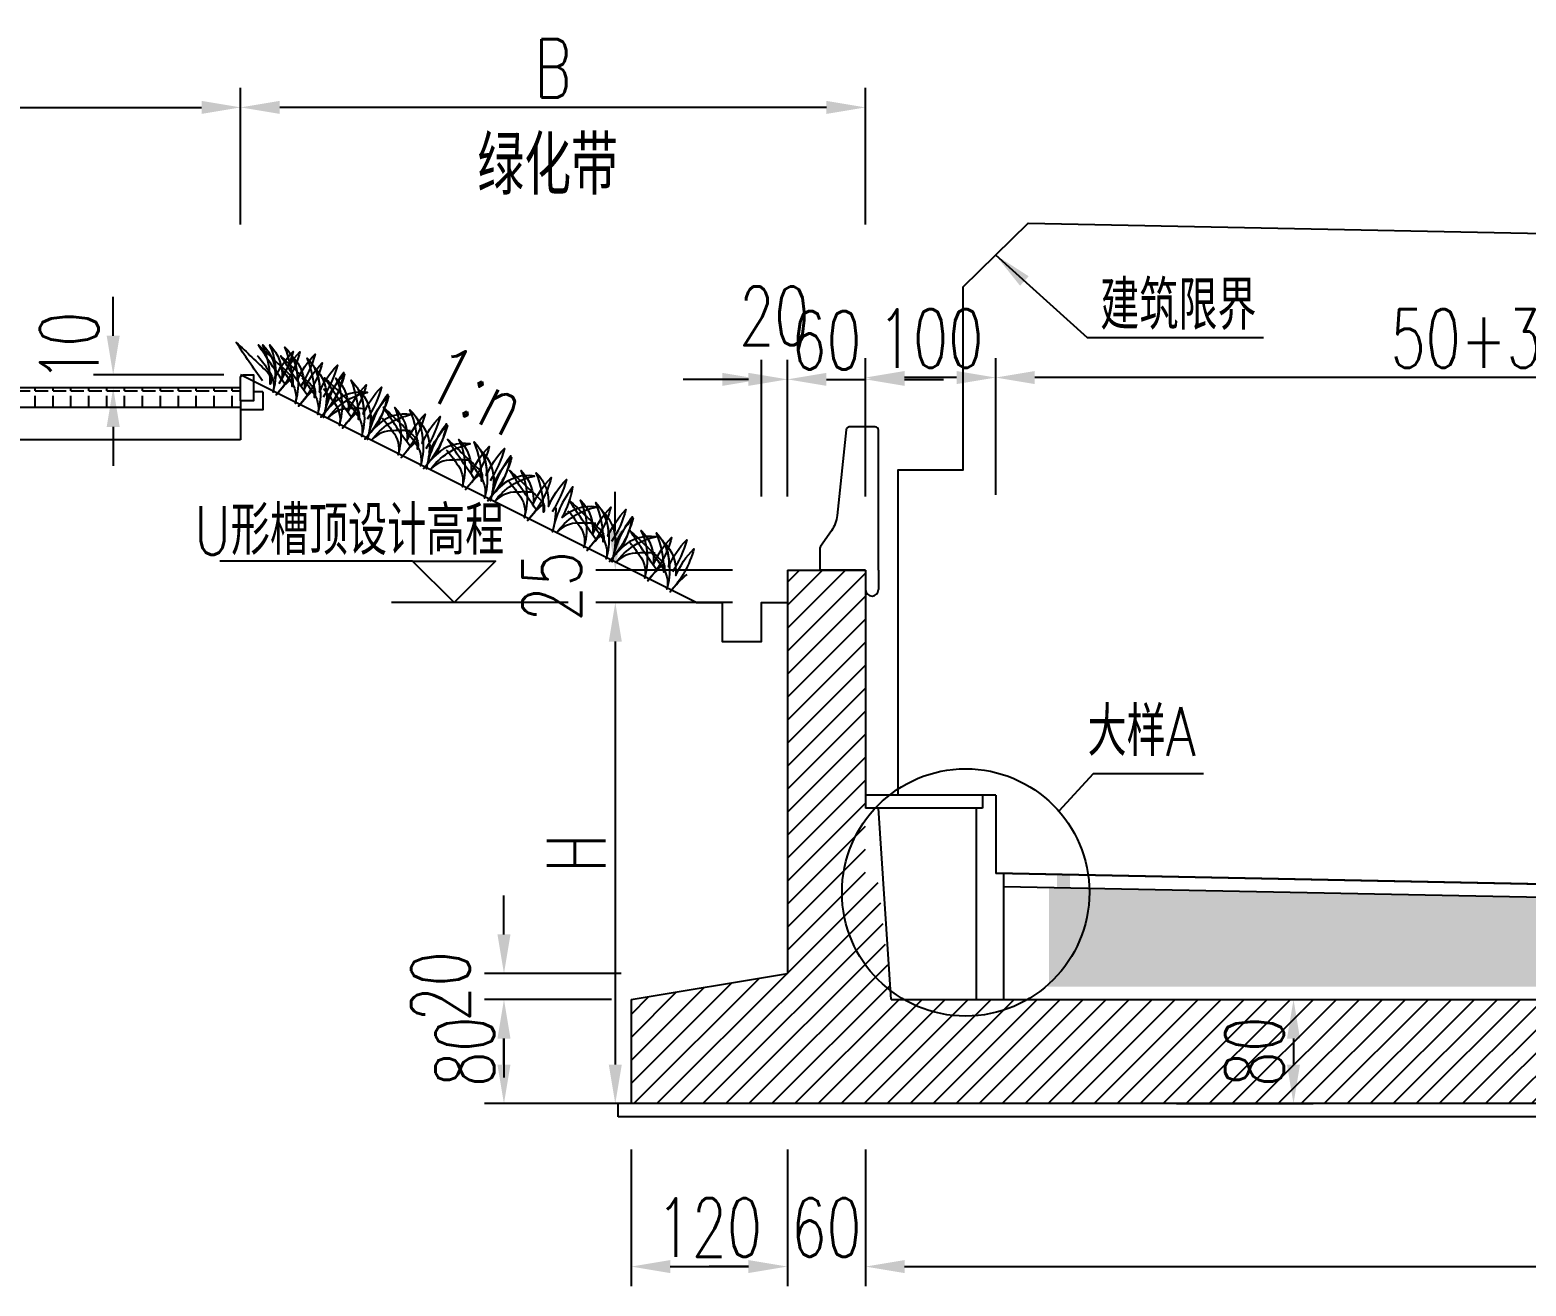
# Model space of a CAD drawing. Header units: millimetres. Extents: x -5615 to 11854, y -4751 to 15404.
# Drawn here: x -534 to 615, y 12421 to 13386 of the extents above; entities that cross this region are included whole.
import ezdxf
from ezdxf.enums import TextEntityAlignment as Align

# ---------------------------------------------------------------- set-up
doc = ezdxf.new("R2010")
doc.units = ezdxf.units.MM
doc.header["$LTSCALE"] = 0.25
doc.header["$MEASUREMENT"] = 0
for name, color, linetype in [('1', 3, 'Continuous'), ('3', 3, 'Continuous'), ('填充', 8, 'Continuous'), ('建筑限界', 9, 'Continuous'), ('文字', 7, 'Continuous'), ('标注', 7, 'Continuous'), ('次轮廓线', 7, 'Continuous'), ('路面结构', 2, 'Continuous'), ('轮廓线', 1, 'Continuous')]:
    doc.layers.add(name, color=color, linetype=linetype)
doc.styles.get("Standard").update_dxf_attribs({"font": 'simplex1.shx', "width": 0.7, "bigfont": 'hztxt.shx'})
doc.dimstyles.new('150', dxfattribs={"dimscale": 15, "dimtxt": 3, "dimasz": 2, "dimexe": 1, "dimexo": 1, "dimgap": 0.5, "dimtad": 1, "dimdec": 1, "dimdsep": 46, "dimtxsty": 'Standard', "dimcen": 0.5, "dimadec": 0, "dimazin": 0, "dimtfac": 1, "dimtdec": 1, "dimtofl": 0, "dimtmove": 2, "dimatfit": 3, "dimfxl": 0, "dimtolj": 1, "dimtzin": 0, "dimarcsym": 0})

# ---------------------------------------------------------------- blocks, each defined once
blk = doc.blocks.new('*D126')
at = {"layer": '标注', "color": 0, "lineweight": -2}
for p, q in [((-72.1315214176575, 12526.27069068482), (-72.13152141765751, 12421.27069068482)), ((47.8684785823424, 12526.27069068482), (47.86847858234239, 12421.27069068482)), ((-42.13152141765751, 12436.27069068482), (17.86847858234239, 12436.27069068482))]:
    blk.add_line(p, q, dxfattribs=at)
at = {"layer": '标注', "color": 0}
for points in [[(-42.13152141765751, 12441.27069068482), (-42.13152141765751, 12431.27069068482), (-72.13152141765751, 12436.27069068482)], [(17.86847858234239, 12441.27069068482), (17.86847858234239, 12431.27069068482), (47.86847858234239, 12436.27069068482)]]:
    blk.add_solid(points, dxfattribs=at)
at = {"layer": '标注', "color": 0, "insert": (-12.13152141765756, 12466.27069068482), "char_height": 45, "attachment_point": 5}
blk.add_mtext('\\A1;120', dxfattribs=at)
blk = doc.blocks.new('*D127')
at = {"layer": '标注', "color": 0, "lineweight": -2}
for p, q in [((47.8684785823424, 12526.27069068482), (47.86847858234239, 12421.27069068482)), ((107.8684785823424, 12526.27069068482), (107.8684785823424, 12421.27069068482)), ((17.86847858234239, 12436.27069068482), (-12.13152141765761, 12436.27069068482)), ((137.8684785823424, 12436.27069068482), (167.8684785823424, 12436.27069068482))]:
    blk.add_line(p, q, dxfattribs=at)
at = {"layer": '标注', "color": 0}
for points in [[(17.86847858234239, 12441.27069068482), (17.86847858234239, 12431.27069068482), (47.86847858234239, 12436.27069068482)], [(137.8684785823424, 12441.27069068482), (137.8684785823424, 12431.27069068482), (107.8684785823424, 12436.27069068482)]]:
    blk.add_solid(points, dxfattribs=at)
at = {"layer": '标注', "color": 0, "insert": (77.86847858234238, 12466.27069068482), "char_height": 45, "attachment_point": 5}
blk.add_mtext('\\A1;60', dxfattribs=at)
blk = doc.blocks.new('*D128')
at = {"layer": '标注', "color": 0, "lineweight": -2}
for p, q in [((107.8684785823424, 12526.27069068482), (107.8684785823424, 12421.27069068482)), ((1382.868478582343, 12526.27069068482), (1382.868478582343, 12421.27069068482)), ((137.8684785823424, 12436.27069068482), (1352.868478582343, 12436.27069068482))]:
    blk.add_line(p, q, dxfattribs=at)
at = {"layer": '标注', "color": 0}
for points in [[(137.8684785823424, 12441.27069068482), (137.8684785823424, 12431.27069068482), (107.8684785823424, 12436.27069068482)], [(1352.868478582343, 12441.27069068482), (1352.868478582343, 12431.27069068482), (1382.868478582343, 12436.27069068482)]]:
    blk.add_solid(points, dxfattribs=at)
at = {"layer": '标注', "color": 0, "insert": (745.3684785823425, 12466.27069068482), "char_height": 45, "attachment_point": 5}
blk.add_mtext('\\A1;1275', dxfattribs=at)
blk = doc.blocks.new('*D133')
at = {"layer": '标注', "color": 0, "lineweight": -2}
for p, q in [((-87.13152141765762, 12641.43057517922), (-184.8494937678875, 12641.43057517922)), ((-169.8494937678875, 12591.43057517923), (-169.8494937678875, 12611.43057517922)), ((-87.13152141765748, 12561.43057517923), (-184.8494937678875, 12561.43057517923))]:
    blk.add_line(p, q, dxfattribs=at)
at = {"layer": '标注', "color": 0}
for points in [[(-174.8494937678875, 12611.43057517922), (-164.8494937678875, 12611.43057517922), (-169.8494937678875, 12641.43057517922)], [(-174.8494937678875, 12591.43057517923), (-164.8494937678875, 12591.43057517923), (-169.8494937678875, 12561.43057517923)]]:
    blk.add_solid(points, dxfattribs=at)
at = {"layer": '标注', "color": 0, "insert": (-199.8494937678895, 12601.43057517922), "char_height": 45, "attachment_point": 5, "rotation": 90}
blk.add_mtext('\\A1;80', dxfattribs=at)
blk = doc.blocks.new('*D134')
at = {"layer": '标注', "color": 0, "lineweight": -2}
for p, q in [((-169.8494937678875, 12691.43057517922), (-169.8494937678875, 12721.43057517922)), ((-79.84949376788742, 12661.43057517922), (-184.8494937678874, 12661.43057517922)), ((-87.13152141765762, 12641.43057517922), (-184.8494937678875, 12641.43057517922)), ((-169.8494937678875, 12611.43057517922), (-169.8494937678875, 12581.43057517922))]:
    blk.add_line(p, q, dxfattribs=at)
at = {"layer": '标注', "color": 0}
for points in [[(-174.8494937678875, 12691.43057517922), (-164.8494937678875, 12691.43057517922), (-169.8494937678875, 12661.43057517922)], [(-174.8494937678875, 12611.43057517922), (-164.8494937678875, 12611.43057517922), (-169.8494937678875, 12641.43057517922)]]:
    blk.add_solid(points, dxfattribs=at)
at = {"layer": '标注', "color": 0, "insert": (-218.5994937678895, 12651.43057517922), "char_height": 45, "attachment_point": 5, "rotation": 90}
blk.add_mtext('\\A1;20', dxfattribs=at)
blk = doc.blocks.new('*D135')
at = {"layer": '标注', "color": 0, "lineweight": -2}
for p, q in [((346.6687568407089, 12641.43057517922), (451.6687568407089, 12641.43057517922)), ((436.668756840709, 12611.43057517922), (436.668756840709, 12591.43057517923)), ((346.6687568407089, 12561.43057517923), (451.6687568407089, 12561.43057517923))]:
    blk.add_line(p, q, dxfattribs=at)
at = {"layer": '标注', "color": 0}
for points in [[(431.668756840709, 12611.43057517922), (441.668756840709, 12611.43057517922), (436.668756840709, 12641.43057517922)], [(431.668756840709, 12591.43057517923), (441.668756840709, 12591.43057517923), (436.668756840709, 12561.43057517923)]]:
    blk.add_solid(points, dxfattribs=at)
at = {"layer": '标注', "color": 0, "insert": (406.668756840707, 12601.43057517922), "char_height": 45, "attachment_point": 5, "rotation": 90}
blk.add_mtext('\\A1;80', dxfattribs=at)
blk = doc.blocks.new('*D143')
at = {"layer": '标注', "color": 0, "lineweight": -2}
for p, q in [((207.8684785823298, 13029.34438985231), (207.8684785823298, 13134.34438985231)), ((1382.868478582331, 13029.34438985231), (1382.868478582331, 13134.34438985231)), ((1352.868478582331, 13119.34438985231), (237.8684785823298, 13119.34438985231))]:
    blk.add_line(p, q, dxfattribs=at)
at = {"layer": '标注', "color": 0}
for points in [[(237.8684785823298, 13124.34438985231), (237.8684785823298, 13114.34438985231), (207.8684785823298, 13119.34438985231)], [(1352.868478582331, 13124.34438985231), (1352.868478582331, 13114.34438985231), (1382.868478582331, 13119.34438985231)]]:
    blk.add_solid(points, dxfattribs=at)
at = {"layer": '标注', "color": 0, "insert": (795.3684785823302, 13149.34438985231), "char_height": 45, "attachment_point": 5}
blk.add_mtext('\\A1;50+375+2x350+50=1175', dxfattribs=at)
blk = doc.blocks.new('*D144')
at = {"layer": '标注', "color": 0, "lineweight": -2}
for p, q in [((107.8684785823289, 13029.34438985231), (107.8684785823289, 13134.34438985231)), ((207.8684785823298, 13029.34438985231), (207.8684785823298, 13134.34438985231)), ((177.8684785823298, 13119.34438985231), (137.8684785823289, 13119.34438985231))]:
    blk.add_line(p, q, dxfattribs=at)
at = {"layer": '标注', "color": 0}
for points in [[(137.8684785823289, 13124.34438985231), (137.8684785823289, 13114.34438985231), (107.8684785823289, 13119.34438985231)], [(177.8684785823298, 13124.34438985231), (177.8684785823298, 13114.34438985231), (207.8684785823298, 13119.34438985231)]]:
    blk.add_solid(points, dxfattribs=at)
at = {"layer": '标注', "color": 0, "insert": (157.8684785823293, 13149.34438985231), "char_height": 45, "attachment_point": 5}
blk.add_mtext('\\A1;100', dxfattribs=at)
blk = doc.blocks.new('*D238')
at = {"layer": '标注', "color": 0, "lineweight": -2}
for p, q in [((5.672651360830121, 12946.43057517922), (-99.32734863916988, 12946.43057517922)), ((-84.32734863916988, 12916.43057517922), (-84.32734863916995, 12591.43057517923)), ((5.672651360830034, 12561.43057517923), (-99.32734863916997, 12561.43057517923))]:
    blk.add_line(p, q, dxfattribs=at)
at = {"layer": '标注', "color": 0}
for points in [[(-89.32734863916988, 12916.43057517922), (-79.32734863916988, 12916.43057517922), (-84.32734863916988, 12946.43057517922)], [(-89.32734863916995, 12591.43057517923), (-79.32734863916995, 12591.43057517923), (-84.32734863916997, 12561.43057517923)]]:
    blk.add_solid(points, dxfattribs=at)
at = {"layer": '标注', "color": 0, "insert": (-114.327348639172, 12753.93057517922), "char_height": 45, "attachment_point": 5, "rotation": 90}
blk.add_mtext('\\A1;H', dxfattribs=at)
blk = doc.blocks.new('*D284')
at = {"layer": '标注', "color": 0, "lineweight": -2}
for p, q in [((-372.1315214176558, 13236.90843848826), (-372.1315214176558, 13341.90843848826)), ((107.8684785823424, 13236.90843848826), (107.8684785823424, 13341.90843848826)), ((77.86847858234243, 13326.90843848826), (-342.1315214176558, 13326.90843848826))]:
    blk.add_line(p, q, dxfattribs=at)
at = {"layer": '标注', "color": 0}
for points in [[(-342.1315214176558, 13331.90843848826), (-342.1315214176558, 13321.90843848826), (-372.1315214176558, 13326.90843848826)], [(77.86847858234243, 13331.90843848826), (77.86847858234243, 13321.90843848826), (107.8684785823424, 13326.90843848826)]]:
    blk.add_solid(points, dxfattribs=at)
at = {"layer": '标注', "color": 0, "insert": (-132.1315214176567, 13356.90843848826), "char_height": 45, "attachment_point": 5}
blk.add_mtext('\\A1;B', dxfattribs=at)
blk = doc.blocks.new('*D283')
at = {"layer": '标注', "color": 0, "lineweight": -2}
for p, q in [((-847.1315214176558, 13236.90843848826), (-847.1315214176558, 13341.90843848826)), ((-372.1315214176558, 13236.90843848826), (-372.1315214176558, 13341.90843848826)), ((-817.1315214176558, 13326.90843848826), (-402.1315214176558, 13326.90843848826))]:
    blk.add_line(p, q, dxfattribs=at)
at = {"layer": '标注', "color": 0}
for points in [[(-817.1315214176558, 13331.90843848826), (-817.1315214176558, 13321.90843848826), (-847.1315214176558, 13326.90843848826)], [(-402.1315214176558, 13331.90843848826), (-402.1315214176558, 13321.90843848826), (-372.1315214176558, 13326.90843848826)]]:
    blk.add_solid(points, dxfattribs=at)
at = {"layer": '标注', "color": 0, "insert": (-609.6315214176558, 13356.90843848826), "char_height": 45, "attachment_point": 5}
blk.add_mtext('\\A1;475', dxfattribs=at)
blk = doc.blocks.new('*D285')
at = {"layer": '标注', "color": 0, "lineweight": -2}
for p, q in [((-470.0442477413872, 13151.43057517922), (-470.0442477413872, 13181.43057517922)), ((-385.1315214176567, 13121.43057517922), (-485.0442477413872, 13121.43057517922)), ((-387.1315214176558, 13111.43057517922), (-485.0442477413872, 13111.43057517922)), ((-470.0442477413872, 13081.43057517922), (-470.0442477413872, 13051.43057517922))]:
    blk.add_line(p, q, dxfattribs=at)
at = {"layer": '标注', "color": 0}
for points in [[(-475.0442477413872, 13151.43057517922), (-465.0442477413872, 13151.43057517922), (-470.0442477413872, 13121.43057517922)], [(-475.0442477413872, 13081.43057517922), (-465.0442477413872, 13081.43057517922), (-470.0442477413872, 13111.43057517922)]]:
    blk.add_solid(points, dxfattribs=at)
at = {"layer": '标注', "color": 0, "insert": (-503.8116550197575, 13143.05976335425), "char_height": 45, "attachment_point": 5, "rotation": 90}
blk.add_mtext('\\A1;10', dxfattribs=at)
blk = doc.blocks.new('*D286')
at = {"layer": '标注', "color": 0, "lineweight": -2}
for p, q in [((-84.32734863916987, 13001.43057517922), (-84.32734863916986, 13031.43057517922)), ((5.672651360830126, 12971.43057517922), (-99.32734863916987, 12971.43057517922)), ((5.672651360830121, 12946.43057517922), (-99.32734863916988, 12946.43057517922)), ((-84.32734863916988, 12916.43057517922), (-84.3273486391699, 12886.43057517922))]:
    blk.add_line(p, q, dxfattribs=at)
at = {"layer": '标注', "color": 0}
for points in [[(-89.32734863916987, 13001.43057517922), (-79.32734863916987, 13001.43057517922), (-84.32734863916987, 12971.43057517922)], [(-89.32734863916988, 12916.43057517922), (-79.32734863916988, 12916.43057517922), (-84.32734863916988, 12946.43057517922)]]:
    blk.add_solid(points, dxfattribs=at)
at = {"layer": '标注', "color": 0, "insert": (-133.077348639172, 12958.93057517922), "char_height": 45, "attachment_point": 5, "rotation": 90}
blk.add_mtext('\\A1;25', dxfattribs=at)
blk = doc.blocks.new('*D290')
at = {"color": 0, "lineweight": -2}
for p, q in [((27.86847858234251, 13027.93937145775), (27.86847858234252, 13132.93937145775)), ((47.86847858234241, 13027.93937145775), (47.86847858234241, 13132.93937145775)), ((-2.131521417657485, 13117.93937145775), (-32.13152141765748, 13117.93937145775)), ((77.86847858234242, 13117.93937145775), (107.8684785823424, 13117.93937145775))]:
    blk.add_line(p, q, dxfattribs=at)
at = {"color": 0}
for points in [[(-2.131521417657485, 13122.93937145775), (-2.131521417657485, 13112.93937145775), (27.86847858234252, 13117.93937145775)], [(77.86847858234242, 13122.93937145775), (77.86847858234242, 13112.93937145775), (47.86847858234241, 13117.93937145775)]]:
    blk.add_solid(points, dxfattribs=at)
at = {"color": 0, "insert": (37.86847858234246, 13166.68937145775), "char_height": 45, "attachment_point": 5}
blk.add_mtext('\\A1;20', dxfattribs=at)
blk = doc.blocks.new('*D291')
at = {"color": 0, "lineweight": -2}
for p, q in [((47.86847858234241, 13027.93937145775), (47.86847858234241, 13132.93937145775)), ((107.8684785823424, 13027.93937145775), (107.8684785823424, 13132.93937145775)), ((17.86847858234241, 13117.93937145775), (-12.13152141765759, 13117.93937145775)), ((137.8684785823424, 13117.93937145775), (167.8684785823424, 13117.93937145775))]:
    blk.add_line(p, q, dxfattribs=at)
at = {"color": 0}
for points in [[(17.86847858234241, 13122.93937145775), (17.86847858234241, 13112.93937145775), (47.86847858234241, 13117.93937145775)], [(137.8684785823424, 13122.93937145775), (137.8684785823424, 13112.93937145775), (107.8684785823424, 13117.93937145775)]]:
    blk.add_solid(points, dxfattribs=at)
at = {"color": 0, "insert": (77.86847858234242, 13147.93937145775), "char_height": 45, "attachment_point": 5}
blk.add_mtext('\\A1;60', dxfattribs=at)

msp = doc.modelspace()

# ---------------------------------------------------------------- hatches: boundary and pattern name
at = {"layer": '填充'}
h = msp.add_hatch(dxfattribs=at)
h.set_pattern_fill('ANGLE', color=256, scale=50, style=0)
h.set_pattern_definition([(7.016477563892661e-15, (-89.99999999999919, 8461.583921984286), (0, 13.75), [9.999999999999998, -3.749999999999999]), (90, (-89.99999999999919, 8461.583921984286), (-13.75, 8.419168682528844e-16), [10, -3.75])])
h.paths.add_polyline_path([(-372.1315214176558, 13111.43057517922), (-372.1315214176558, 13096.43057517922), (-847.1315214176553, 13096.43057517922), (-847.1315214176558, 13111.43057517922)])
h = msp.add_hatch(dxfattribs=at)
h.set_pattern_fill('ANSI31', color=256, scale=100, style=0)
h.set_pattern_definition([(45, (0, 204.0652064014721), (-8.838834764831843, 8.838834764831844), [])])
h.paths.add_polyline_path([(89.83739667323334, 12706.92879285906, -0.1578683571644316), (107.8684785823416, 12762.61349136698), (107.8684785823416, 12731.43057517922), (117.8684785823416, 12731.43057517922), (127.980838132904, 12641.43057517922), (253.6486129156729, 12641.43057517922, -0.6771337757038349)], flags=17)
h.paths.add_polyline_path([(-72.13152141765795, 12641.43057517923), (47.86847858234205, 12661.43057517922), (47.86847858234341, 12971.43057517922), (107.8684785823416, 12971.43057517922), (107.8684785823416, 12762.61349136698, 0.1578683571644316), (89.83739667323334, 12706.92879285906, 0.6771337757038455), (253.6486129156747, 12641.43057517922), (1482.868478582343, 12641.43057517922), (1482.868478582343, 12561.43057517923), (-72.13152141765795, 12561.43057517923)])
h = msp.add_hatch(dxfattribs=at)
h.set_pattern_fill('AR-CONC', color=256, scale=5, style=0)
h.set_pattern_definition([(130, (2965.736957164672, 8266.583921984273), (-35.86300913003767, -3.137606749129755), [3.75, -41.25]), (185, (2965.736957164672, 8266.583921984273), (6.937566680650001, 37.60960668500059), [3, -33]), (79.54860000000001, (2962.748373164672, 8266.322454984273), (-28.92546908570108, 34.47197710304768), [3.1870095, -35.0571056]), (133.8158, (2965.736957164672, 8276.583921984273), (-53.36205243128222, -8.275950716450904), [5.625, -61.875]), (83.3644, (2961.290119914672, 8275.894256634274), (-46.73313527743517, 48.70589354502209), [4.780514399999995, -52.58564999999997]), (188.8158, (2965.736957164672, 8276.583921984273), (-46.73309725668136, 48.70593004626623), [4.499999999999996, -49.49999999999996]), (159, (2960.736957164672, 8274.083921984273), (-29.84535260592308, -20.13094453326694), [3.75, -41.25]), (214, (2960.736957164672, 8274.083921984273), (-12.16576659607909, 36.25750225234265), [3, -33]), (108.5486, (2958.249845514672, 8272.406341684273), (-42.0111314290745, 16.12652483549762), [3.187009499999998, -35.05710559999996]), (142.5, (2965.736957164672, 8266.583921984273), (-0.6079927658645334, 16.64469269156557), [0, -32.59999999999999, 0, -33.5, 0, -33.125]), (172.5, (2965.736957164672, 8266.583921984273), (-13.15347687210743, 19.72058559411801), [0, -19.1, 0, -31.85, 0, -12.625]), (212.5, (2976.886957164672, 8266.583921984273), (-26.69112180862045, -1.12774358671899), [0, -12.49999999999999, 0, -38.99999999999996, 0, -51.74999999999996]), (222.5, (2981.886957164672, 8266.583921984273), (-29.15930846711931, 5.005249116615882), [0, -16.25, 0, -25.9, 0, -36.75])])
h.paths.add_polyline_path([(1382.868478582331, 12704.93057517921), (1482.86847858233, 12702.93057517921), (1482.86847858233, 12651.43057517921), (1382.86847858233, 12651.43057517921)])
h.paths.add_polyline_path([(248.8684785823298, 12727.61057517921), (254.8684785823298, 12727.49057517921), (254.8684785823298, 12737.49057517921), (264.8684785823307, 12737.29057517921), (264.8684785823289, 12727.29057517922), (279.7806543084062, 12726.99233166469, -0.008641305280392253), (279.8373966732215, 12723.7093711686, -0.2108359272840689), (248.8684785823298, 12653.53088052118)])
edge = h.paths.add_edge_path()
edge.add_line((1327.868478582342, 12651.43057517921), (1327.868478582342, 12706.03057517921))
edge.add_line((1327.868478582342, 12706.03057517921), (279.7806543084062, 12726.99233166469))
edge.add_arc((184.8373966731952, 12723.70937116859), 95.00000000002632, -49.53737339331849, 1.98039199580478, ccw=False)
edge.add_line((246.4878277367989, 12651.43057517921), (1327.868478582342, 12651.43057517921))
h.paths.add_polyline_path([(1367.868478582343, 12705.23057517922), (1367.868478582342, 12651.43057517921), (1382.86847858233, 12651.43057517921), (1382.868478582331, 12704.93057517921)])

# ---------------------------------------------------------------- linework, layer by layer
for p, q in [((-372.1315214176558, 13096.43057517922), (-847.1315214176558, 13096.43057517922)), ((-372.1315214176558, 13071.43057517922), (-847.1315214176558, 13071.43057517922)), ((-240.0159626624385, 12978.25038033262), (-388.1665008953059, 12978.25038033262)), ((107.8684785823424, 12971.43057517922), (72.86847858234432, 12971.43057517922)), ((-120.4352759839543, 12946.43057517922), (-256.3239412564375, 12946.43057517922)), ((282.8854357706623, 12814.79629720179), (256.3425532101746, 12786.25545488793)), ((367.494758968689, 12814.79629720179), (282.8854357706623, 12814.79629720179))]:
    msp.add_line(p, q)
msp.add_lwpolyline([(117.8684785823443, 12971.43057517922), (117.8684785823443, 13078.93057517922, 0.414213562373095), (115.3684785823443, 13081.43057517922), (95.4203983563666, 13081.43057517922, 0.3839792986595361), (92.93398881280791, 13079.19089725224), (86.05026103376657, 13013.44247167036, -0.1263331657491093), (81.63381781413773, 13001.55266367301), (73.31505366816044, 12989.5736433028, 0.1529225105705336), (72.86847858234432, 12988.14765377906), (72.86847858234432, 12971.43057517922)], format="xyb")
msp.add_circle((184.8373966732215, 12723.7093711686), 95)
at = {"layer": '1', "color": 1, "linetype": 'Continuous'}
msp.add_line((-372.1315214176558, 13101.43057517922), (-372.1315214176558, 13071.43057517922), dxfattribs=at)
msp.add_lwpolyline([(-372.1315214176558, 13119.43057517922, -0.414213562373095), (-370.1315214176576, 13121.43057517922), (-362.1315214176558, 13121.43057517922), (-362.1315214176558, 13101.43057517922), (-372.1315214176558, 13101.43057517922)], format="xyb", close=True, dxfattribs=at)
msp.add_lwpolyline([(-355.1315214176558, 13108.43057517922), (-355.1315214176558, 13094.43057517922), (-372.1315214176558, 13094.43057517922)], dxfattribs=at)
at = {"layer": '3', "color": 9}
for points in [[(-355.2974346956817, 13116.69363700882, -0.01337500896719315), (-375.4996691022966, 13146.38789161691, -0.001491993746188416), (-351.4625811834289, 13123.47704930194, -0.3024069964446792), (-349.4317689903519, 13114.35574211749, 0.1063995794464212), (-355.1195825832383, 13144.55705897187, -0.2267194896298997), (-345.7831094432131, 13118.61083721928, -0.09120295402058273), (-331.8994244716205, 13139.27971055566, -0.074281971914058), (-342.8960597170917, 13114.60687429598)], [(-359.5191336238442, 13136.36183242653, -0.03949780347352688), (-351.5846083185135, 13126.05577210882, -0.232086957546342), (-347.2121555842393, 13108.03671908369, 0.1911866529753958), (-349.8091989490978, 13144.41957639413, -0.2267194896298997), (-340.4727258090726, 13118.47335464154, -0.09120295402058273), (-326.5890408374764, 13139.14222797792, -0.12390744431983), (-344.8428178736492, 13105.96960040921, -0.06249467686856387), (-331.6443873230289, 13119.40877786723)], [(-338.3238339383262, 13114.82367735914, -0.01337500896719315), (-358.5260683449412, 13144.51793196723, -0.001491993746188416), (-334.4889804260735, 13121.60708965227, -0.3024069964446792), (-332.4581682329965, 13112.48578246781, 0.1063995794464212), (-338.1459818258829, 13142.68709932219, -0.2267194896298997), (-328.8095086858577, 13116.7408775696, -0.09120295402058273), (-314.9258237142651, 13137.40975090598, -0.074281971914058), (-325.9224589597363, 13112.7369146463)], [(-342.3756238355801, 13127.7900775324, -0.03949780347352688), (-334.4410985302494, 13117.48401721469, -0.232086957546342), (-330.0686457959752, 13099.46496418956, 0.1911866529753958), (-332.6656891608337, 13135.8478215, -0.2267194896298997), (-323.3292160208085, 13109.90159974741, -0.09120295402058273), (-309.4455310492123, 13130.57047308379, -0.12390744431983), (-327.699308085385, 13097.39784551508, -0.06249467686856387), (-314.5008775347648, 13110.83702297311)], [(-321.1803241500621, 13106.25192246501, -0.01337500896719315), (-341.3825585566771, 13135.94617707311, -0.001491993746188416), (-317.3454706378094, 13113.03533475814, -0.3024069964446792), (-315.3146584447323, 13103.91402757368, 0.1063995794464212), (-321.0024720376188, 13134.11534442806, -0.2267194896298997), (-311.6659988975936, 13108.16912267547, -0.09120295402058273), (-297.7823139260009, 13128.83799601185, -0.074281971914058), (-308.7789491714722, 13104.16515975217)], [(-325.2321140473169, 13119.21832263827, -0.03949780347352688), (-317.2975887419867, 13108.91226232055, -0.232086957546342), (-312.9251360077125, 13090.89320929543, 0.1911866529753958), (-315.522179372571, 13127.27606660587, -0.2267194896298997), (-306.1857062325458, 13101.32984485328, -0.09120295402058273), (-292.3020212609496, 13121.99871818966, -0.12390744431983), (-310.5557982971224, 13088.82609062095, -0.06249467686856387), (-297.3573677465021, 13102.26526807898)], [(-308.6029346468555, 13110.90373293804, -0.03949780347352688), (-300.6684093415253, 13100.59767262033, -0.232086957546342), (-296.2959566072506, 13082.5786195952, 0.1911866529753958), (-298.8929999721096, 13118.96147690564, -0.2267194896298997), (-289.5565268320844, 13093.01525515305, -0.09120295402058273), (-275.6728418604881, 13113.68412848943, -0.12390744431983), (-293.9266188966609, 13080.51150092072, -0.06249467686856387), (-280.7281883460406, 13093.95067837874)], [(-275.2989736338869, 13095.18592561039, 0.03949780347352688), (-288.304537071254, 13095.34990966402, 0.232086957546342), (-305.3432511319216, 13088.03644003636, -0.1911866529753958), (-274.6787392646567, 13107.78851973074, 0.2267194896298997), (-301.0376005507447, 13099.6899651912, 0.09120295402058273), (-292.8327128645952, 13123.19823717031, 0.12390744431983), (-308.4185486978587, 13088.69163900015, 0.06249467686856387), (-305.5862650618102, 13107.31388991545)], [(-287.4076349613375, 13089.36557787065, -0.01337500896719315), (-307.6098693679529, 13119.05983247874, -0.001491993746188416), (-283.5727814490853, 13096.14899016378, -0.3024069964446792), (-281.5419692560077, 13087.02768297932, 0.1063995794464212), (-287.2297828488946, 13117.2289998337, -0.2267194896298997), (-277.8933097088694, 13091.28277808111, -0.09120295402058273), (-264.0096247372768, 13111.95165141749, -0.074281971914058), (-275.006259982748, 13087.27881515781)], [(-291.4594248585928, 13102.33197804391, -0.03949780347352688), (-283.5248995532626, 13092.02591772619, -0.232086957546342), (-279.1524468189879, 13074.00686470106, 0.1911866529753958), (-281.7494901838469, 13110.38972201151, -0.2267194896298997), (-272.4130170438217, 13084.44350025892, -0.09120295402058273), (-258.5293320722254, 13105.1123735953, -0.12390744431983), (-276.7831091083982, 13071.93974602659, -0.06249467686856387), (-263.5846785577779, 13085.37892348461)], [(-241.5262844451619, 13078.29958101602, 0.03949780347352688), (-254.5318478825294, 13078.46356506965, 0.232086957546342), (-271.570561943197, 13071.150095442, -0.1911866529753958), (-240.9060500759316, 13090.90217513638, 0.2267194896298997), (-267.2649113620206, 13082.80362059684, 0.09120295402058273), (-259.0600236758702, 13106.31189257594, 0.12390744431983), (-274.6458595091345, 13071.80529440578, 0.06249467686856387), (-271.8135758730861, 13090.42754532109)], [(-263.4220103276544, 13088.31327077844, -0.03949780347352688), (-255.4874850223242, 13078.00721046072, -0.232086957546342), (-251.1150322880495, 13059.9881574356, 0.1911866529753958), (-253.7120756529085, 13096.37101474604, -0.2267194896298997), (-244.3756025128833, 13070.42479299345, -0.09120295402058273), (-230.4919175412871, 13091.09366632983, -0.12390744431983), (-248.7456945774599, 13057.92103876112, -0.06249467686856387), (-235.5472640268396, 13071.36021621915)], [(-242.2267106421365, 13066.77511571105, -0.01337500896719315), (-262.4289450487519, 13096.46937031914, -0.001491993746188416), (-238.3918571298842, 13073.55852800417, -0.3024069964446792), (-236.3610449368067, 13064.43722081972, 0.1063995794464212), (-242.0488585296936, 13094.6385376741, -0.2267194896298997), (-232.7123853896684, 13068.69231592151, -0.09120295402058273), (-218.8287004180758, 13089.36118925789, -0.074281971914058), (-229.825335663547, 13064.68835299821)], [(-246.2785005393918, 13079.74151588431, -0.03949780347352688), (-238.3439752340615, 13069.43545556659, -0.232086957546342), (-233.9715224997868, 13051.41640254146, 0.1911866529753958), (-236.5685658646458, 13087.79925985191, -0.2267194896298997), (-227.2320927246207, 13061.85303809931, -0.09120295402058273), (-213.3484077530244, 13082.5219114357, -0.12390744431983), (-231.6021847891972, 13049.34928386699, -0.06249467686856387), (-218.4037542385769, 13062.78846132501)], [(-196.3453601259608, 13055.70911885642, 0.03949780347352688), (-209.3509235633288, 13055.87310291005, 0.232086957546342), (-226.389637623996, 13048.5596332824, -0.1911866529753958), (-195.7251257567306, 13068.31171297678, 0.2267194896298997), (-222.0839870428196, 13060.21315843724, 0.09120295402058273), (-213.8790993566691, 13083.72143041634, 0.12390744431983), (-229.4649351899335, 13049.21483224618, 0.06249467686856387), (-226.632651553885, 13067.83708316149)], [(-214.1334266529112, 13063.66897894107, -0.03949780347352688), (-206.1989013475805, 13053.36291862335, -0.232086957546342), (-201.8264486133063, 13035.34386559822, 0.1911866529753958), (-204.4234919781649, 13071.72672290867, -0.2267194896298997), (-195.0870188381397, 13045.78050115607, -0.09120295402058273), (-181.2033338665439, 13066.44937449245, -0.12390744431983), (-199.4571109027162, 13033.27674692375, -0.06249467686856387), (-186.2586803520959, 13046.71592438177)], [(-192.9381269673933, 13042.13082387368, -0.01337500896719315), (-213.1403613740082, 13071.82507848177, -0.001491993746188416), (-189.1032734551405, 13048.9142361668, -0.3024069964446792), (-187.0724612620635, 13039.79292898235, 0.1063995794464212), (-192.7602748549499, 13069.99424583673, -0.2267194896298997), (-183.4238017149247, 13044.04802408414, -0.09120295402058273), (-169.5401167433325, 13064.71689742052, -0.074281971914058), (-180.5367519888033, 13040.04406116084)], [(-196.9899168646485, 13055.09722404694, -0.03949780347352688), (-189.0553915593179, 13044.79116372922, -0.232086957546342), (-184.6829388250436, 13026.77211070409, 0.1911866529753958), (-187.2799821899022, 13063.15496801454, -0.2267194896298997), (-177.943509049877, 13037.20874626194, -0.09120295402058273), (-164.0598240782812, 13057.87761959832, -0.12390744431983), (-182.3136011144535, 13024.70499202962, -0.06249467686856387), (-169.1151705638332, 13038.14416948764)], [(-147.0567764512176, 13031.06482701905, 0.03949780347352688), (-160.0623398885851, 13031.22881107268, 0.232086957546342), (-177.1010539492528, 13023.91534144502, -0.1911866529753958), (-146.4365420819869, 13043.66742113941, 0.2267194896298997), (-172.7954033680759, 13035.56886659987, 0.09120295402058273), (-164.5905156819259, 13059.07713857897, 0.12390744431983), (-180.1763515151903, 13024.57054040881, 0.06249467686856387), (-177.3440678791413, 13043.19279132412)], [(-166.4675314891894, 13039.83603135921, -0.03949780347352688), (-158.5330061838591, 13029.52997104149, -0.232086957546342), (-154.1605534495844, 13011.51091801636, 0.1911866529753958), (-156.7575968144434, 13047.89377532681, -0.2267194896298997), (-147.4211236744183, 13021.94755357421, -0.09120295402058273), (-133.537438702822, 13042.6164269106, -0.12390744431983), (-151.7912157389943, 13009.44379934189, -0.06249467686856387), (-138.5927851883745, 13022.88297679991)], [(-145.2722318036714, 13018.29787629182, -0.01337500896719315), (-165.4744662102863, 13047.99213089991, -0.001491993746188416), (-141.4373782914191, 13025.08128858494, -0.3024069964446792), (-139.4065660983416, 13015.95998140049, 0.1063995794464212), (-145.094379691228, 13046.16129825487, -0.2267194896298997), (-135.7579065512028, 13020.21507650228, -0.09120295402058273), (-121.8742215796106, 13040.88394983866, -0.074281971914058), (-132.8708568250819, 13016.21111357898)], [(-99.39088128749573, 13007.23187943719, 0.03949780347352688), (-112.3964447248633, 13007.39586349082, 0.232086957546342), (-129.4351587855309, 13000.08239386316, -0.1911866529753958), (-98.770646918265, 13019.83447355754, 0.2267194896298997), (-125.129508204354, 13011.73591901801, 0.09120295402058273), (-116.924620518204, 13035.24419099711, 0.12390744431983), (-132.5104563514684, 13000.73759282695, 0.06249467686856387), (-129.6781727154195, 13019.35984374226)], [(-120.718798980699, 13016.96166510496, -0.03949780347352688), (-112.7842736753688, 13006.65560478725, -0.232086957546342), (-108.4118209410941, 12988.63655176212, 0.1911866529753958), (-111.0088643059527, 13025.01940907256, -0.2267194896298997), (-101.6723911659279, 12999.07318731997, -0.09120295402058273), (-87.78870619433165, 13019.74206065635, -0.12390744431983), (-106.042483230504, 12986.56943308764, -0.06249467686856387), (-92.84405267988414, 13000.00861054567)], [(-99.52349929518105, 12995.42351003757, -0.01337500896719315), (-119.725733701796, 13025.11776464567, -0.001491993746188416), (-95.68864578292879, 13002.2069223307, -0.3024069964446792), (-93.65783358985128, 12993.08561514624, 0.1063995794464212), (-99.3456471827377, 13023.28693200062, -0.2267194896298997), (-90.0091740427125, 12997.34071024803, -0.09120295402058273), (-76.12548907112033, 13018.00958358441, -0.074281971914058), (-87.12212431659155, 12993.33674732473)], [(-103.5752891924363, 13008.38991021083, -0.03949780347352688), (-95.6407638871061, 12998.08384989312, -0.232086957546342), (-91.2683111528314, 12980.06479686799, 0.1911866529753958), (-93.86535451768997, 13016.44765417843, -0.2267194896298997), (-84.52888137766477, 12990.50143242584, -0.09120295402058273), (-70.64519640606896, 13011.17030576222, -0.12390744431983), (-88.89897344224129, 12977.99767819351, -0.06249467686856387), (-75.70054289162145, 12991.43685565154)], [(-53.64214877900541, 12984.35751318295, 0.03949780347352688), (-66.64771221637294, 12984.52149723658, 0.232086957546342), (-83.68642627704058, 12977.20802760892, -0.1911866529753958), (-53.02191440977468, 12996.9601073033, 0.2267194896298997), (-79.38077569586368, 12988.86155276376, 0.09120295402058273), (-71.17588800971372, 13012.36982474287, 0.12390744431983), (-86.76172384297807, 12977.86322657271, 0.06249467686856387), (-83.92944020692913, 12996.48547748802)], [(-74.06667248871928, 12993.63560185897, -0.03949780347352688), (-66.1321471833886, 12983.32954154126, -0.232086957546342), (-61.75969444911435, 12965.31048851613, 0.1911866529753958), (-64.35673781397291, 13001.69334582657, -0.2267194896298997), (-55.02026467394772, 12975.74712407398, -0.09120295402058273), (-41.13657970235145, 12996.41599741036, -0.12390744431983), (-59.39035673852423, 12963.24336984165, -0.06249467686856387), (-46.19192618790395, 12976.68254729968)], [(-52.87137280320086, 12972.09744679158, -0.01337500896719315), (-73.07360720981625, 13001.79170139968, -0.001491993746188416), (-49.03651929094859, 12978.88085908471, -0.3024069964446792), (-47.00570709787108, 12969.75955190025, 0.1063995794464212), (-52.69352069075795, 12999.96086875463, -0.2267194896298997), (-43.35704755073276, 12974.01464700204, -0.09120295402058273), (-29.47336257914013, 12994.68352033842, -0.074281971914058), (-40.46999782461135, 12970.01068407874)], [(-56.92316270045613, 12985.06384696484, -0.03949780347352688), (-48.98863739512591, 12974.75778664713, -0.232086957546342), (-44.6161846608512, 12956.738733622, 0.1911866529753958), (-47.21322802571022, 12993.12159093244, -0.2267194896298997), (-37.87675488568503, 12967.17536917985, -0.09120295402058273), (-23.99306991408876, 12987.84424251623, -0.12390744431983), (-42.24684695026154, 12954.67161494752, -0.06249467686856387), (-29.04841639964125, 12968.11079240555)]]:
    msp.add_lwpolyline(points, format="xyb", dxfattribs=at)
at = {"layer": '建筑限界'}
for points in [[(132.8684785823433, 12798.43057517921), (132.8684785823433, 13048.43057517921), (182.8684785823433, 13048.43057517921), (182.8684785823433, 13188.93057517921), (232.8684785823432, 13237.93057517921), (1357.868478582344, 13215.43057517921), (1407.868478582344, 13164.43057517921), (1407.868478582345, 12814.93057517922)], [(1382.868478582344, 12714.93057517921), (207.8684785823431, 12738.43057517921)]]:
    msp.add_lwpolyline(points, dxfattribs=at)
at = {"layer": '次轮廓线'}
for p, q in [((207.8684785823298, 12798.43057517921), (107.8684785823289, 12798.43057517921)), ((197.8684785823298, 12798.43057517921), (197.8684785823298, 12788.43057517921)), ((207.8684785823298, 12798.43057517921), (207.8684785823298, 12738.33057517921)), ((197.8684785823298, 12788.43057517921), (107.8684785823298, 12788.43057517921)), ((192.8684785823298, 12788.43057517921), (192.8684785823297, 12641.43057517922)), ((207.8684785823289, 12738.43057517921), (1382.868478582331, 12714.93057517921)), ((213.8684785823298, 12738.31057517921), (213.8684785823298, 12641.43057517922)), ((213.8684785823298, 12728.31057517921), (1482.86847858233, 12702.93057517921)), ((-82.13152141765764, 12551.43057517922), (-82.13152141765764, 12561.43057517922)), ((3047.868478582343, 12551.43057517922), (-82.13152141765764, 12551.43057517922))]:
    msp.add_line(p, q, dxfattribs=at)
msp.add_lwpolyline([(-240.0159626624385, 12978.25038033262), (-176.3763523556458, 12978.25038033262), (-208.1961575090403, 12946.43057517922)], close=True, dxfattribs=at)
at = {"layer": '路面结构', "color": 1}
msp.add_lwpolyline([(-355.1315214176558, 13108.43057517922), (-362.1315214176522, 13108.43057517922)], dxfattribs=at)
at = {"layer": '轮廓线'}
for p, q in [((-22.13152141765759, 12946.43057517923), (-372.1315214176558, 13121.43057517922)), ((-372.1315214176558, 13111.43057517922), (-847.1315214176558, 13111.43057517922)), ((47.86847858234241, 12971.43057517922), (107.8684785823424, 12971.43057517922)), ((47.86847858234241, 12971.43057517923), (47.86847858234241, 12661.43057517922)), ((107.8684785823424, 12971.43057517922), (107.8684785823424, 12788.43057517921)), ((117.8684785823443, 12971.43057517922), (117.8684785823443, 12956.43057517922)), ((127.513356791151, 12641.43057517922), (117.8684785823424, 12788.43057517921)), ((-72.13152141765762, 12641.43057517922), (47.86847858234241, 12661.43057517922)), ((-72.13152141765765, 12641.43057517922), (-72.13152141765764, 12561.43057517922)), ((127.513356791151, 12641.43057517922), (2837.756119031781, 12641.43057517922)), ((3047.868478582343, 12561.43057517922), (-82.13152141765764, 12561.43057517923))]:
    msp.add_line(p, q, dxfattribs=at)
msp.add_lwpolyline([(-22.1315214176575, 12946.43057517923), (-2.131521417657495, 12946.43057517923), (-2.131521417657495, 12916.43057517923), (27.8684785823425, 12916.43057517923), (27.8684785823425, 12946.43057517923), (47.8684785823425, 12946.43057517923)], dxfattribs=at)
msp.add_arc((112.8684785823443, 12956.43057517923), 5, 180, 0, dxfattribs=at)

# ---------------------------------------------------------------- texts
at = {"layer": '文字', "width": 0.8}
for s, height, p in [('绿化带', 45, (-136.2821476977407, 13282.25150428909)), ('建筑限界', 37.5, (348.2089944288945, 13174.85765413965)), ('U形槽顶设计高程', 37.50000000000001, (-288.8002233510269, 13001.87719482355)), ('大样A', 37.5, (320.0470578385602, 12847.37816570667))]:
    msp.add_text(s, height=height, dxfattribs=at).set_placement(p, align=Align.MIDDLE_CENTER)
msp.add_text('1:n', height=45, rotation=333.2584345132075, dxfattribs=at).set_placement((-190.8839361108686, 13109.90494940173), align=Align.MIDDLE_CENTER)

# ---------------------------------------------------------------- dimensions: what is measured, and where the dimension line sits
for base, p1, p2, picture, middle in [((47.86847858234241, 13117.93937145775), (27.8684785823425, 12946.43057517923), (47.86847858234241, 12971.43057517922), '*D290', (37.86847858234246, 13166.68937145775)), ((107.8684785823424, 13117.93937145775), (47.86847858234241, 12971.43057517922), (107.8684785823424, 12971.43057517922), '*D291', (77.86847858234242, 13147.93937145775))]:
    dim = msp.add_linear_dim(base=base, p1=p1, p2=p2, dimstyle='150')
    dim.commit()
    dim.dimension.update_dxf_attribs({"geometry": picture, "text_midpoint": middle})
at = {"layer": '标注'}
for base, p1, p2, angle, picture, middle in [((-372.1315214176558, 13326.90843848826), (-847.1315214176558, 13111.43057517922), (-372.1315214176558, 13111.43057517922), 180, '*D283', (-609.6315214176558, 13356.90843848826)), ((-84.32734863916988, 12946.43057517922), (47.86847858234241, 12971.43057517922), (47.86847858234148, 12946.43057517922), 90, '*D286', (-133.077348639172, 12958.93057517922)), ((-169.8494937678875, 12661.43057517922), (-72.13152141765762, 12641.43057517922), (47.86847858234241, 12661.43057517922), 90, '*D134', (-218.5994937678895, 12651.43057517922)), ((-169.8494937678875, 12641.43057517922), (-72.13152141765747, 12561.43057517923), (-72.13152141765762, 12641.43057517922), 90, '*D133', (-199.8494937678895, 12601.43057517922)), ((436.668756840709, 12561.43057517923), (127.513356791151, 12641.43057517922), (-82.13152141765764, 12561.43057517923), 90, '*D135', (406.668756840707, 12601.43057517922))]:
    dim = msp.add_linear_dim(base=base, p1=p1, p2=p2, angle=angle, dimstyle='150', dxfattribs=at)
    dim.commit()
    dim.dimension.update_dxf_attribs({"geometry": picture, "text_midpoint": middle})
for base, p1, p2, angle, text, picture, middle in [((-372.1315214176558, 13326.90843848826), (107.8684785823424, 12971.43057517922), (-372.1315214176558, 13121.43057517922), 180, 'B', '*D284', (-132.1315214176567, 13356.90843848826)), ((-84.32734863916997, 12561.43057517923), (47.86847858234148, 12946.43057517922), (47.86847858234262, 12561.43057517923), 90, 'H', '*D238', (-114.327348639172, 12753.93057517922))]:
    dim = msp.add_linear_dim(base=base, p1=p1, p2=p2, angle=angle, text=text, dimstyle='150', dxfattribs=at)
    dim.commit()
    dim.dimension.update_dxf_attribs({"geometry": picture, "text_midpoint": middle})
dim = msp.add_linear_dim(base=(-470.0442477413872, 13121.43057517922), p1=(-372.1315214176558, 13111.43057517922), p2=(-370.1315214176567, 13121.43057517922), angle=90, dimstyle='150', dxfattribs=at)
dim.commit()
dim.dimension.update_dxf_attribs({"geometry": '*D285', "text_midpoint": (-503.8116550197575, 13143.05976335425), "dimtype": 160})
for base, p1, p2, picture, middle in [((107.8684785823289, 13119.34438985231), (207.8684785823298, 12798.43057517921), (107.8684785823289, 12798.43057517921), '*D144', (157.8684785823293, 13149.34438985231)), ((107.8684785823424, 12436.27069068482), (47.86847858234241, 12661.43057517922), (107.8684785823424, 12788.43057517921), '*D127', (77.86847858234238, 12466.27069068482)), ((1382.868478582343, 12436.27069068482), (107.8684785823424, 12788.43057517921), (1382.868478582343, 12641.43057517922), '*D128', (745.3684785823425, 12466.27069068482)), ((47.86847858234239, 12436.27069068482), (-72.1315214176575, 12561.43057517923), (47.86847858234241, 12661.43057517922), '*D126', (-12.13152141765756, 12466.27069068482))]:
    dim = msp.add_linear_dim(base=base, p1=p1, p2=p2, dimstyle='150', dxfattribs=at)
    dim.commit()
    dim.dimension.update_dxf_attribs({"geometry": picture, "text_midpoint": middle})
dim = msp.add_linear_dim(base=(207.8684785823298, 13119.34438985231), p1=(1382.868478582331, 12714.93057517921), p2=(207.8684785823298, 12798.43057517921), text='50+375+2x350+50=<>', dimstyle='150', dxfattribs=at)
dim.commit()
dim.dimension.update_dxf_attribs({"geometry": '*D143', "text_midpoint": (795.3684785823302, 13149.34438985231)})

# ---------------------------------------------------------------- leaders
msp.add_leader([(207.6407966327508, 13213.63621031693), (278.1073720955158, 13149.99302746536), (413.4868716743497, 13149.99302746536)], dimstyle='150', dxfattribs=at)

doc.saveas('drawing.dxf')
